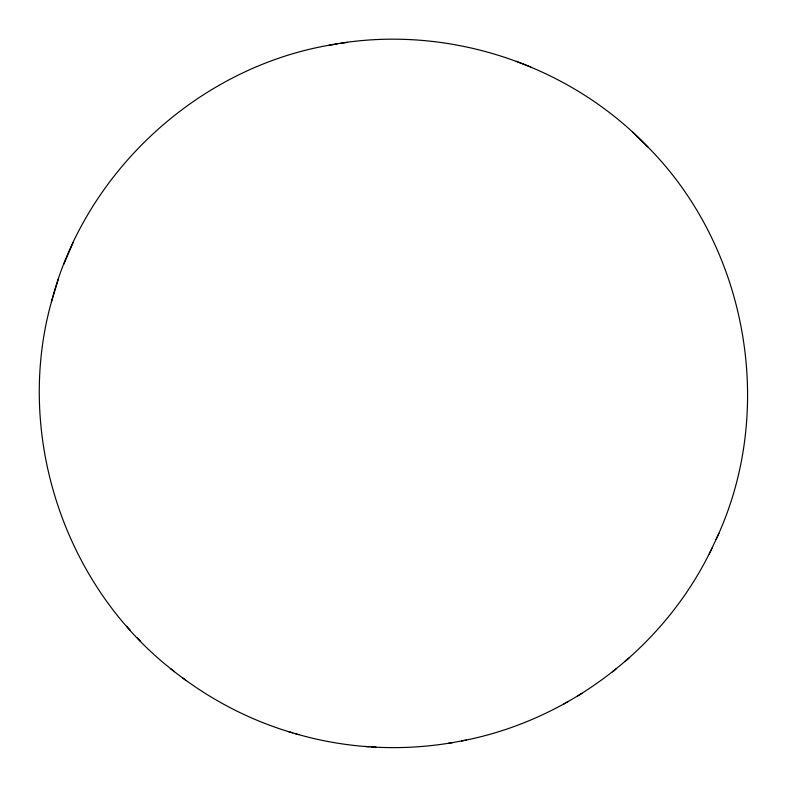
<?xml version="1.0" encoding="UTF-8"?>
<svg xmlns="http://www.w3.org/2000/svg" width="787" height="787" viewBox="0 0 787 787"><rect width="100%" height="100%" fill="white"/><g stroke="black" fill="none" stroke-linecap="round" stroke-linejoin="round"><path stroke-width="1.18" d="M716.081 539.41C776.523 410.873 747.857 247.954 648.035 147.12C567.447 62.852 443.75 23.089 329.192 45.203C197.429 68.164 84.74 172.294 51.44 301.854C14.176 435.191 64.573 587.387 174.507 671.675M58.336 279.178L51.44 301.854M73.191 242.445L63.767 264.334M461.526 740.97C569.09 720.676 664.956 647.052 711.979 548.155M709.215 554.058L718.934 533.311M612.483 671.872L616.546 668.488M624.77 661.582L629.079 657.991M577.383 696.062L581.937 693.396M563.836 704.031L568.086 701.551M294.909 733.523C345.798 748.545 400.19 751.536 452.466 742.623M448.265 743.39L466.238 740.105M329.192 45.203L337.387 43.924M339.728 43.541L347.274 42.36M371.238 746.814L375.979 747.129M365.089 746.44L369.093 746.706M170.622 668.694C206.647 697.676 248.249 719.948 292.685 732.864M288.14 731.526L298.745 734.655M530.841 67.023L516.311 61.327M182.682 677.912L186.224 680.627M648.035 147.12L632.374 131.931M126.609 626.255L130.13 630.043M137.42 637.952L140.686 641.474"/></g></svg>
